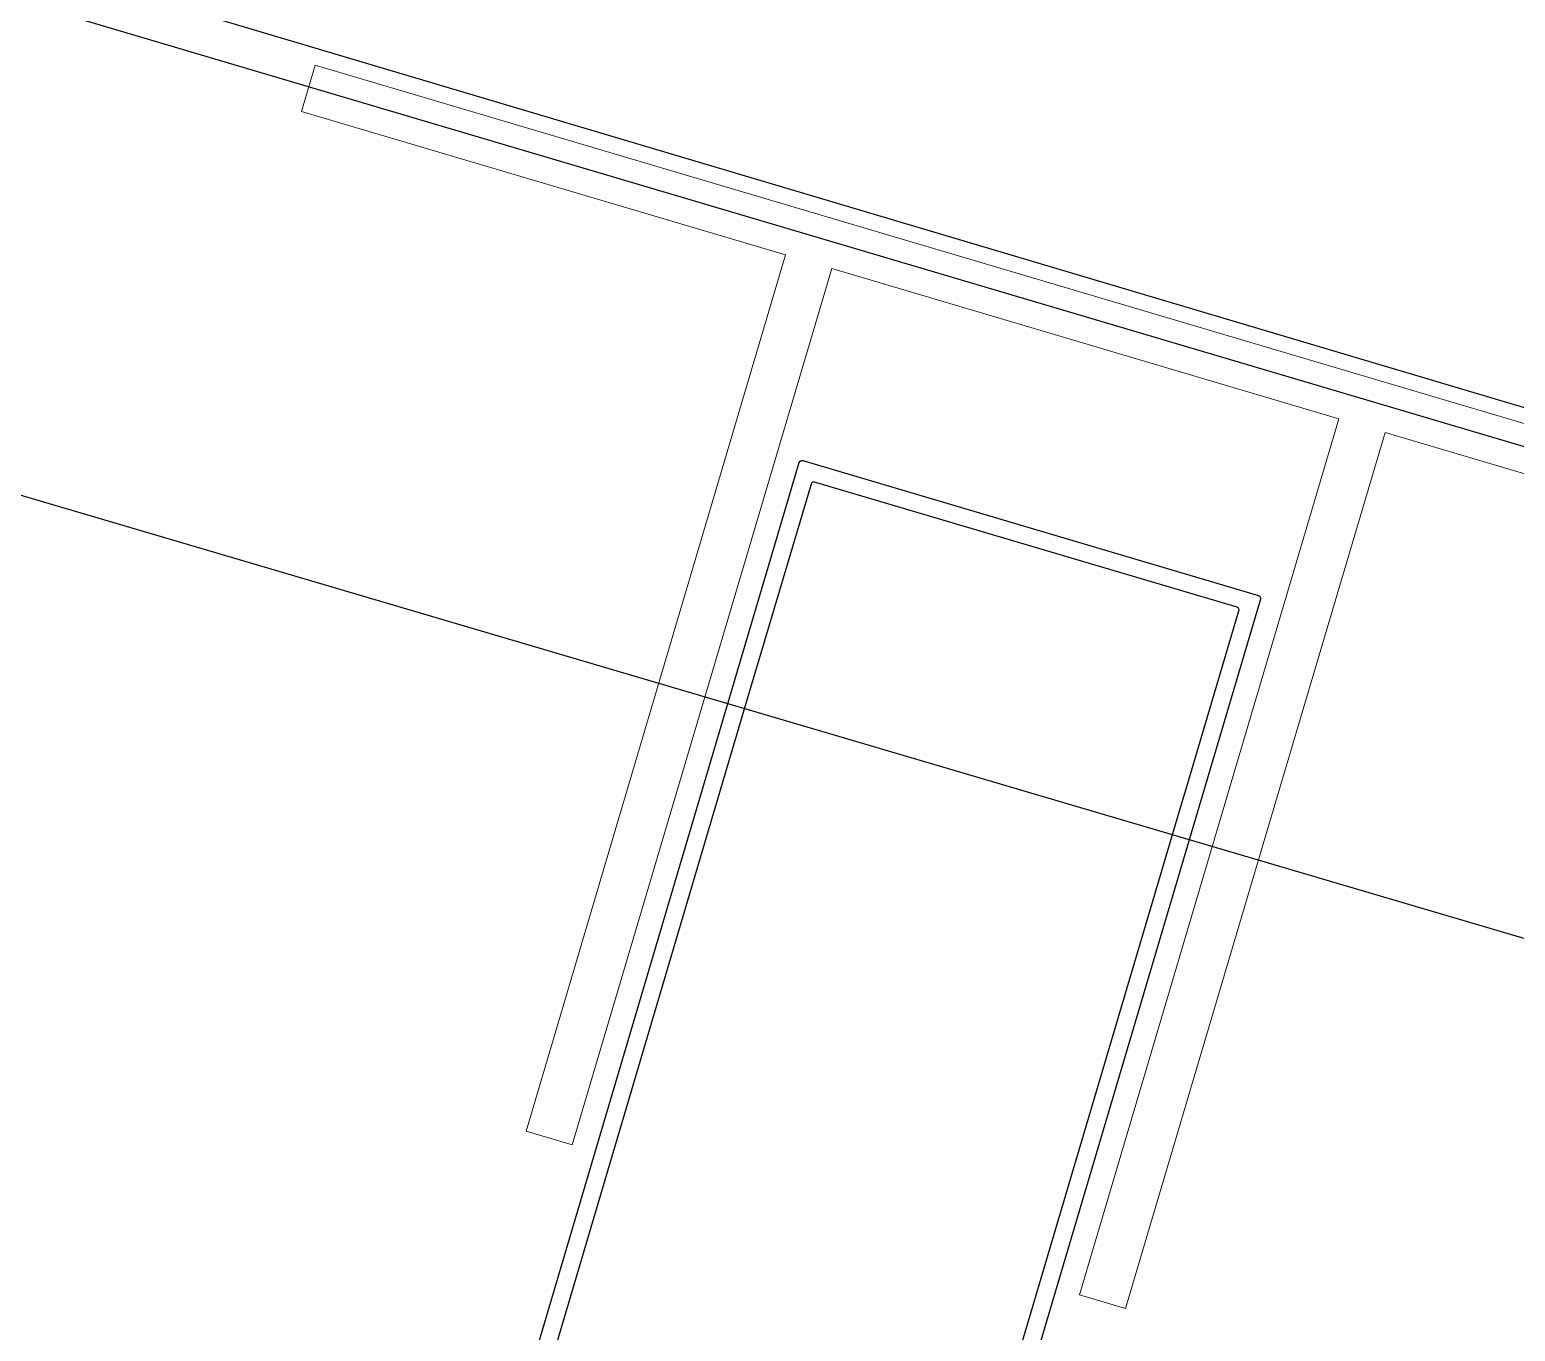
# Model space of a CAD drawing. Header units: millimetres. Extents: x 62878 to 70819, y -67946 to -61850.
# Drawn here: x 67138.41 to 67153.85, y -67049 to -67035.47 of the extents above; entities that cross this region are included whole.
import ezdxf

# ---------------------------------------------------------------- set-up
doc = ezdxf.new("R2010")
doc.units = ezdxf.units.MM
doc.layers.add('Dog_dos_yeni', color=63, linetype='Continuous', lineweight=5)
doc.layers.add('DOGRAMA', color=171, linetype='Continuous', lineweight=0)
doc.layers.add('ÇATI K', color=254, linetype='Continuous')

msp = doc.modelspace()

# ---------------------------------------------------------------- linework, layer by layer
msp.add_lwpolyline([(68896.021, -63031.435), (69030.259, -63071.184), (69185.279, -62547.653), (68892.999, -62461.107, 1.044368), (68063.198, -62298.73, 0.204375), (63106.96, -62494.783, 0.353953), (62932.94, -62997.825), (63753.185, -65779.598), (64154.954, -67142.153), (65336.723, -66792.622), (65336.7, -66829.112), (65270.535, -66829.071, 0.626789), (65270.199, -67369.071), (65531.845, -67369.234, 0.926242), (66130.088, -67369.606), (66391.733, -67369.769, 0.626743), (66392.069, -66829.769), (66326.147, -66829.728), (66326.17, -66793.238), (67506.156, -67144.128), (68467.025, -63899.086), (68625.204, -63946.037), (68896.024, -63031.423)], format="xyb")
at = {"layer": 'Dog_dos_yeni'}
msp.add_lwpolyline([(67141.374, -67035.835), (67157.674, -67040.663), (67157.532, -67041.143), (67152.498, -67039.652), (67149.8, -67048.76), (67149.321, -67048.618), (67152.019, -67039.51), (67146.745, -67037.947), (67144.047, -67047.056), (67143.568, -67046.914), (67146.266, -67037.805), (67141.232, -67036.314), (67141.374, -67035.835)], close=True, dxfattribs=at)
at = {"layer": 'DOGRAMA', "lineweight": -2}
msp.add_lwpolyline([(66522.144, -66852.653), (67506.156, -67144.128), (68892.83, -62461.057)], dxfattribs=at)
at = {"layer": 'DOGRAMA', "lineweight": -2, "ltscale": 0.5}
msp.add_lwpolyline([(67143.415, -67050.071), (67146.408, -67039.965, -0.414214), (67146.446, -67039.944), (67151.182, -67041.348, -0.414214), (67151.203, -67041.385), (67148.209, -67051.491, -0.414214)], format="xyb", dxfattribs=at)
msp.add_lwpolyline([(67150.348, -67043.635), (67150.448, -67043.299), (67150.979, -67041.506, 0.414214), (67150.959, -67041.469), (67146.567, -67040.168, 0.414214), (67146.53, -67040.188), (67145.999, -67041.981), (67145.899, -67042.317), (67143.758, -67049.546, 0.414214), (67143.778, -67049.584), (67148.169, -67050.885, 0.414214), (67148.207, -67050.864)], format="xyb", close=True, dxfattribs=at)
at = {"layer": 'ÇATI K', "color": 0}
msp.add_line((67513.159, -67150.8), (66761.639, -66929.276), dxfattribs=at)

doc.saveas('drawing.dxf')
